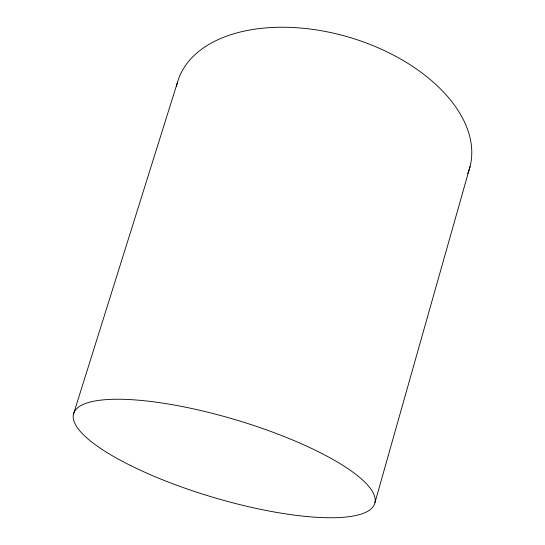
<?xml version="1.0" encoding="UTF-8"?>
<svg xmlns="http://www.w3.org/2000/svg" width="545" height="545" viewBox="0 0 545 545"><rect width="100%" height="100%" fill="white"/><g stroke="black" fill="none" stroke-linecap="round" stroke-linejoin="round"><path stroke-width="0.82" d="M374.953 502.613L470.056 166.504M73.52 414.05L177.507 82.247M176.464 86.505A152.239 91.574 16.6 0 1 349.945 37.489A152.239 91.574 16.6 0 1 467.719 173.623M130.303 465.403A157.103 40.364 16.6 0 0 373.557 506.012A157.103 40.364 16.6 0 0 168.732 404.083A157.103 40.364 16.6 0 0 130.303 465.403"/></g></svg>
